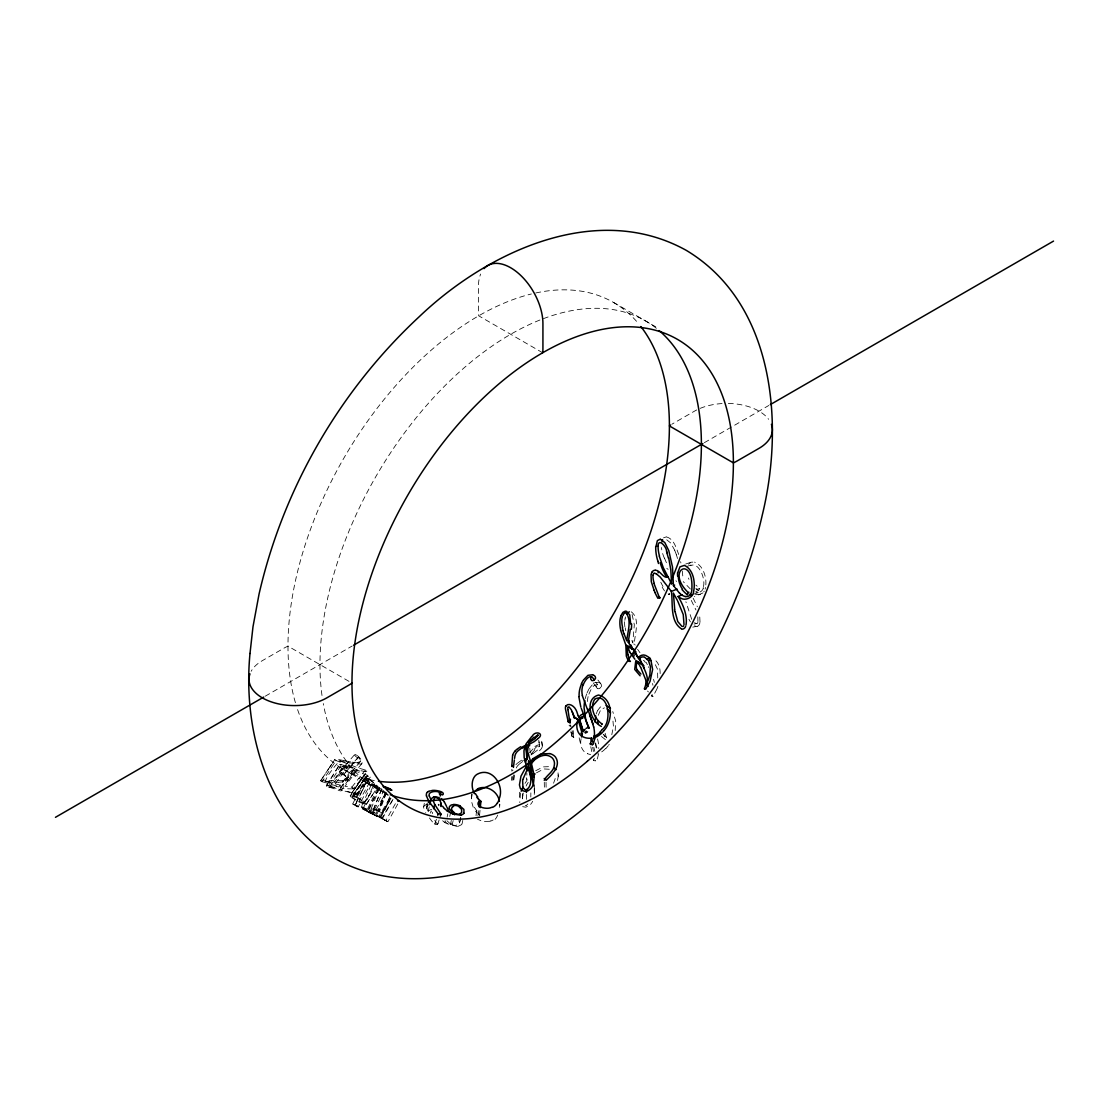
<?xml version="1.0" encoding="UTF-8"?>
<svg xmlns="http://www.w3.org/2000/svg" width="1109" height="1109" viewBox="0 0 1109 1109"><rect width="100%" height="100%" fill="white"/><g stroke="black" fill="none" stroke-linecap="round" stroke-linejoin="round"><path stroke-width="0.75" stroke-dasharray="5 3.75" d="M522.394 793.684L522.575 801.28M660.146 673.579C660.34 668.075 658.441 660.992 652.938 658.885M363.988 803.276L370.143 793.822L364.057 803.193L363.378 802.07M522.408 798.854L522.519 796.775M539.515 750.751C547.111 743.82 536.562 742.725 533.387 748.533M499.646 807.38L499.757 804.108L499.424 809.487M471.588 793.836L471.408 801.045L473.224 807.241M457.878 826.427L461.885 824.528L460.789 820.618M514.618 775.025L513.578 781.429L511.956 780.5L512.178 776.383M471.325 798.646L472.24 794.349M350.804 796.9L350.361 795.652L355.005 797.094L367.439 778.934L362.698 776.993M534.275 794.446L534.372 791.438A73.18 45.871 5.2 0 0 534.191 789.456L534.219 788.804M705.837 584.914C706.516 576.708 703.037 565.382 694.539 562.124M477.466 815.17L478.367 814.644L478.866 809.487M479.545 815.365L480.128 809.348M624.852 620.305L625.157 618.212M530.809 797.038L530.864 792.893M476.024 815.697L476.925 807.837M657.734 677.973L657.54 669.268L654.365 662.641M697.921 621.539L697.811 616.881M700.015 621.997L699.627 614.206M703.425 586.647C705.754 578.357 698.504 561.32 690.422 565.715M428.393 804.968L426.577 806.77L427.27 809.653M438.568 805.799L438.845 804.177M581.13 738.76C579.674 744.486 581.698 751.652 587.673 753.76M705.518 587.479L705.116 589.101M615.204 730.568L615.675 720.892L612.75 711.534M703.3 587.465L703.106 588.227M699.904 622.662L699.793 623.203A4.2 3.632 -87.7 0 1 696.383 626.599M512.746 770.741L512.899 770.006M462.148 823.613L462.786 820.397M460.582 818.04L459.237 824.015L455.702 825.47M460.762 817.333L459.486 823.543L458.71 820.702M625.185 618.101L625.476 616.867M424.317 803.373L423.569 807.407L424.802 810.998M426.535 806.922L427.228 803.637M522.796 795.098L523.323 793.046M449.741 816.474L450.42 813.368M447.107 817.153L447.842 813.77M598.25 715.319L600.759 709.635L604.419 707.847M428.102 811.039L429.294 806.811M453.193 820.521L452.333 824.084L449.103 820.729M423.624 806.52L426.993 803.803M451.308 820.383L450.559 823.932M427.991 803.983L425.731 812.647M432.274 813.701L432.649 812.273M520.523 792.963L519.774 802.625M439.109 819.967L437.847 823.89M429.46 817.957C431.249 820.23 435.574 827.425 438.055 823.238M596.198 713.919L597.432 710.911M611.794 734.699L613.443 726.34L612.736 718.535M557.494 780.486L558.298 776.023L557.577 772.072M436.447 819.149L434.936 823.682M434.714 824.334L435.144 823.03M594.327 758.182L593.537 760.427L595.436 760.968L594.798 757.807M657.914 686.346L657.152 688.398M389.633 796.83L383.548 813.188M386.389 792.658L379.597 811.247M430.805 811.857L430.722 812.121A38.385 9.842 13.8 0 0 430.569 813.105M385.308 792.478L378.391 811.081L382.66 799.658M588.921 694.137C590.653 690.408 592.58 684.225 597.612 684.655A3.064 2.551 -42.9 0 0 597.016 685.39M381.718 788.887L373.151 810.291M379.555 787.861L370.794 809.528M381.676 789.109L373.026 810.471M606.498 737.915L605.126 733.243M656.985 688.814L652.993 696.507L651.399 695.953M587.091 692.792L588.768 689.327M386.154 793.448L376.908 814.311L378.017 815.17M363.558 807.685L373.719 784.825M365.471 779.613L371.695 783.827L361.326 806.728M385.89 792.575L375.507 814.574L377.767 816.03M390.216 797.884L379.916 817.707L372.61 813.521L383.298 791.521L386.625 793.767M362.296 790.759L366.483 782.164M355.823 803.914L362.768 789.802M355.254 805.051L356.668 802.195M366.303 782.136L354.963 804.982M377.476 788.402L366.663 810.734L361.534 807.116M378.419 789.04L367.398 811.178M352.676 803.928L364.445 781.041M553.571 783.204L555.138 778.795L555.138 774.886M695.814 591.499L698.684 590.515L699.751 588.422L695.856 585.108M526.096 786.087L526.747 784.812M382.314 818.927L392.988 799.312M600.898 687.067L599.609 688.592L597.903 688.758M380.484 817.998L390.923 798.314L379.777 817.208L368.576 811.885M352.884 804.164L356.322 806.077L368.756 783.897M376.214 815.919L373.276 814.366L385.488 793.476M597.557 710.661L600.08 707.292L603.088 705.532M397.743 804.039L387.984 821.7L383.229 819.385M383.173 818.941L385.835 820.591L395.802 802.944M526.886 784.562L528.203 782.344M589.073 688.772L593.481 683.38M704.243 591.139L703.771 591.887M373.165 814.297L371.085 813.313L378.779 816.584L389.204 798.979M382.577 818.927L381.496 818.054A55.991 3.507 34.9 0 0 381.953 818.109L392.974 799.437M382.952 818.789L379.749 816.945L391.075 798.286M525.028 783.356L527.011 780.306L526.83 773.042M326.365 785.893L339.562 764.78L340.893 765.709L327.807 786.725L326.365 785.893A32.133 2.994 24.3 0 1 328.222 785.81M351.622 797.607L359.663 802.334L365.984 804.663L372.485 794.89L366.178 804.607L364.958 802.639M326.337 785.629L339.631 764.572M329.789 786.614L343.138 765.959L355.809 771.102M343.54 760.483L336.013 759.041A27.767 4.076 33.2 0 0 334.779 759.596L320.626 780.861L322.012 781.72L336.069 760.566L341.614 762.756M364.071 803.096L375.729 785.13M340.837 791.091L353.854 771.545M350.139 795.888L362.657 777.354M372.374 795.07L377.864 786.752L376.672 785.089M364.598 778.421L352.26 797.08L352.801 797.898M320.861 780.306L331.577 764.42L329.456 767.567M353.314 796.068L365.873 777.797M326.698 781.803C321.291 782.566 338.245 761.134 340.241 760.913M354.187 795.777C357.666 793.753 366.33 781.568 366.843 777.769M609.201 744.389L608.619 745.22M356.987 796.844L360.009 792.491M340.311 788.18L353.826 769.036L357.348 770.02M357.237 793.781L352.066 792.658L351.29 793.67L358.498 783.425M353.688 790.246L356.086 786.836M327.224 785.324L338.883 786.891L353.161 767.872M359.69 785.477L353.286 794.612L366.039 776.619M366.414 783.328L369.103 779.516M356.89 785.699L361.714 778.878M331.91 784.631L341.253 787.21L354.908 768.357L349.404 766.18M359.302 782.289L363.336 776.619M327.28 781.914L335.154 783.855L349.252 764.489L356.128 767.151M362.532 777.756L364.154 775.482M688.564 564.245L690.949 562.249L694.082 562.013M354.436 792.783L367.37 775.26L370.032 776.591M357.583 794.321L370.323 777.104M320.57 780.833A31.496 4.311 26.2 0 1 321.693 780.098L334.045 780.653L348.656 761.509L350.694 761.938M608.051 745.997L605.819 748.686M529.7 752.678L533.027 748.908M351.872 787.127L365.36 769.965L367.093 771.42L353.771 788.457L351.872 787.127L344.996 786.295L358.734 768.149L365.36 769.965M347.491 780.986L362.075 763.352M345.745 779.072L360.092 761.814M358.165 757.197L343.249 775.108L358.249 757.655M531.461 753.552L535.148 749.559M339.548 772.114L354.714 754.508M663.501 537.837L666.232 536.908M515.921 764.628L517.196 763.436M702.856 592.982L694.4 596.531M518.943 764.448L517.653 765.723A17.564 11.173 -12.7 0 0 516.267 767.982M519.414 764.059L522.616 761.523M517.626 763.075L521.604 760.178M536.493 772.821L543.84 768.939L550.424 769.327M535.689 770.741L543.216 766.887L550.549 766.582M530.934 754.993L533.471 753.177M533.623 753.066L536.742 750.682A17.73 13.28 -10.8 0 0 537.948 749.587L538.004 749.476A8.442 6.294 -11.1 0 0 539.764 747.175M352.329 796.955L355.005 797.094M344.816 779.918L343.319 780.542M265.259 696.189L352.177 646.006M704.367 442.671L768.8 405.478M538.364 746.842L539.293 746.537M594.632 682.659L598.721 682.34M377.698 786.905L364.015 778.878M363.891 803.332L353.3 798.341M668.367 594.618L669.614 594.147L669.226 593.398M359.039 762.479L357.833 762.77M696.175 589.641L699.751 588.422M693.472 594.23L699.377 592.192M490.816 820.91L489.887 821.214M686.277 566.644L691.974 564.689M685.667 564.037L691.351 562.111M700.444 594.479L695.066 594.701M375.646 785.477L375.591 785.491A14.528 1.442 25.9 0 1 376.201 785.962L377.143 786.517M364.709 778.338L367.439 778.934M352.607 788.887L344.303 788.707M489.443 821.325L483.053 821.492L477.48 819.26M694.012 624.076L696.812 623.48M342.889 780.639L334.156 780.653M692.765 627.126L697.048 626.308M357.93 762.756L358.027 762.742A43.057 11.34 44.3 0 1 357.306 762.923M365.942 771.628L357.902 770.173M457.199 826.468L446.885 823.682M324.771 781.415L331.716 781.873M357.084 762.812L351.179 762.035M335.14 782.095L338.453 782.275M454.898 825.512L448.701 823.765M374.398 810.041L375.743 810.152M343.194 775.094L339.798 772.918M329.941 786.655L338.023 787.806M355.864 794.266L354.228 794.266A11.048 1.844 30 0 0 353.369 795.07M338.661 782.289L347.02 781.332A21.307 5.795 39.4 0 0 347.422 778.116M333.005 782.011L334.433 782.136L348.739 762.867L347.131 762.479M341.142 787.196L340.394 787.099M366.94 776.48L368.632 776.771M666.551 536.936C674.009 538.946 676.254 548.137 678.708 554.458M352.066 792.658L343.832 790.606M344.012 788.679L342.764 788.513M349.28 762.909L361.035 764.101A18.867 4.99 46 0 0 362.019 761.384M341.322 788.319L340.56 788.222M340.713 764.461L352.704 767.733M367.37 775.26L357.611 771.906M374.01 809.21L373.109 809.099A23.039 2.814 19.4 0 0 370.933 810.027L372.264 811.497M668.131 593.925L669.614 594.147M348.656 761.509L343.887 760.566M374.385 809.279L381.413 811.58M376.228 810.222L379.43 811.206M340.421 760.954L346.271 762.271M343.305 766L351.595 768.343M382.702 813.105L378.529 811.344M335.154 783.855L339.257 784.867M343.845 786.018L342.778 785.754M322.012 781.72L327.599 783.245M340.602 785.214L339.742 784.992M331.314 787.002L342.709 790.246M695.648 626.225L694.47 625.781M354.838 768.329L354.076 768.121M695.898 623.41L694.484 622.662M380.096 817.347L381.302 818.123L379.749 816.945M666.731 539.806L670.723 543.036L674.674 550.175M631.229 611.794C640.78 618.753 634.431 634.861 634.293 644.301L633.53 644.024M329.567 787.238L337.566 789.955M338.994 760.732L340.962 761.37M379.43 817.097L378.169 816.64M362.13 806.853L364.168 807.712M340.047 790.814L338.12 790.149M341.544 761.564L349.252 764.489M353.355 804.108L357.75 806.104M438.11 804.51L439.441 805.065M378.834 816.501L377.282 815.392M372.277 783.911L374.19 784.839M349.252 766.125L348.337 765.737M342.695 766.43L350.652 770.048M364.736 781.152L368.84 783.328M371.695 783.827L375.202 785.38M374.163 814.893L377.24 816.418L374.454 815.032M373.844 814.741L375.979 815.739M375.799 815.656L375.05 815.323M357.75 798.272L358.928 798.813M353.078 771.171L351.165 770.284M355.739 796.581L356.543 796.955M369.242 812.453L371.252 813.382L369.089 812.19M368.438 812.065L370.683 813.091L362.186 808.863M373.705 814.671L368.978 812.315M368.174 811.927L366.649 811.192M571.329 733.631L572.064 736.473L573.783 737.319L573.201 730.609M382.716 818.996L387.083 821.284M356.322 806.077L358.11 806.964L370.115 784.77L381.912 791.576M368.701 812.19L372 813.826M387.609 821.547L384.158 819.828L386.847 821.159L385.877 820.605M356.585 797.718L351.844 794.571M644.662 661.089L643.359 660.423M357.126 797.246L364.833 802.514M355.532 805.189L358.401 806.784M645.895 662.392L644.579 661.713M522.658 806.659L525.832 807.172L529.34 805.522A22.61 13.904 1.8 0 0 532.667 801.252M382.161 811.954L383.728 812.994M342.279 772.89L347.477 777.589M445.984 823.211L444.141 822.102M386.084 793.85L388.219 795.125L384.435 792.963M359.247 798.965L362.615 801.322M367.01 809.182L367.148 809.251A13.904 1.303 23.5 0 0 365.582 808.392M363.336 809.071L367.121 811.192M357.015 806.368L355.656 805.564M386.057 793.975L387.97 795.042M613.54 302.452L658.178 328.236M542.675 352.759L478.686 315.815A45.594 26.325 60 0 1 478.436 311.075L478.436 286.372A45.594 26.325 60 0 1 480.668 274.048M666.772 568.46L668.159 569.319M348.988 681.356L287.98 646.131A45.594 26.325 0 0 0 283.752 648.294L262.348 660.645A45.594 26.325 0 0 0 251.147 671.278M343.832 769.604L382.744 792.062M369.782 780.223L371.196 781.055M366.76 782.316L372.707 786.045M368.382 783.772L364.32 781.152M368.216 778.643L369.006 779.114M378.585 789.636L377.85 789.192M478.367 814.644L479.102 815.087M369.657 810.707L375.507 814.574M372.61 813.521L369.519 811.58M368.895 779.696L364.625 776.369M363.891 807.92L367.731 810.416M374.232 786.558L380.526 790.454M369.56 779.447L370.323 779.946A7.278 0.735 36.9 0 1 375.757 784.437M450.448 823.932L446.955 820.743M385.738 793.628L384.671 792.935M368.036 783.439L366.857 782.621M371.501 781.235L374.371 783.522M374.08 785.103L378.626 788.263M380.595 788.749L383.964 791.105M381.856 818.054L379.264 816.155M377.171 788.18L376.145 787.459M380.193 789.913L379.472 789.414M698.684 590.515L695.856 588.366M374.385 786.184L375.882 787.265M378.724 788.887L368.216 811.317L364.404 808.6M374.288 786.115L371.709 783.994M384.587 791.563L385.377 792.159M336.069 760.566L334.807 759.61M376.908 814.311L374.19 812.107M606.609 737.637L603.227 734.518M375.577 786.531L374.509 785.643M374.163 813.036L373.497 812.509M373.123 812.218L372.319 811.538M690.394 589.018L683.255 581.643M601.508 736.487L605.694 739.828L603.948 734.463M373.858 811.802L373.165 810.956A21.029 2.578 19.6 0 1 374.565 810.111M652.993 696.507L651.621 695.149M648.432 691.947L647.517 691.032M675.936 580.769L676.573 581.476M476.745 812.661L475.567 811.178M632.116 614.538L634.334 624.769L632.74 642.929A14.334 12.615 -54.6 0 0 632.587 642.374L631.021 638.465M597.903 680.039L600.676 683.615M437.639 824.541L433.813 819.218M595.769 682.187L597.612 684.655M639.962 652.688L637.592 649.333M593.273 682.853L597.072 688.232M690.394 621.872L688.925 619.279M691.711 619.335L685.889 601.757M693.153 598.181L697.381 606.789M691.281 600.426L695.953 609.992M345.509 776.688L345.44 776.55A3.729 1.109 34.6 0 0 343.457 774.373M662.974 586.467L661.505 583.736M648.377 666.731L648.765 667.479M647.351 664.693L646.325 662.614M661.311 583.348L660.784 582.239M688.98 579.355L688.412 578.039M664.513 558.132L665.428 560.419A48.339 41.99 86 0 0 668.117 565.937M676.421 554.833L677.516 558.506M526.747 779.419L526.248 777.714M653.575 679.318L654.31 682.395M570.581 724.967L571.066 726.866M572.05 730.665L573.048 734.463M569.111 725.092L569.361 726.035M570.844 731.732L571.579 734.574M572.798 733.52L573.783 737.319M595.658 743.085L597.363 750.044M595.103 743.002L596.781 750.058M579.134 737.804L581.047 745.913M572.064 736.473L571.135 732.023M652.563 683.477L652.924 685.251M593.842 747.258L594.784 751.306M680.621 561.695L680.898 562.97M592.65 747.244L593.509 751.472M590.778 746.69L592.261 754.092M593.315 759.374L593.537 760.427M625.185 627.763L625.476 629.371A41.283 34.795 -67.8 0 0 625.795 630.688M538.988 741.879L539.639 746.69L538.78 740.271M682.271 570.955L683.13 579.439M542.356 746.218L541.539 739.883L542.273 745.581M570.262 726.326L570.123 725.05M529.797 748.201L530.171 753.108M558.035 772.848L558.284 776.3L558.063 772.945M546.016 782.247L546.141 788.693M544.283 782.178L544.436 790.454M534.288 788.249L534.372 792.769L534.261 784.867M513.495 774.886L513.578 781.429M511.817 769.286L511.845 771.157M511.914 776.757L511.956 780.5M526.428 794.474L526.442 799.381M519.428 792.242L519.428 800.171M535.813 292.956A269.695 155.717 -60 0 1 638.313 323.371M374.329 780.597A269.695 155.717 -60 0 1 296.741 707.043M295.41 702.704A269.695 155.717 -60 0 1 343.845 458.169A269.695 155.717 -60 0 1 531.391 293.968M722.056 403.565A45.594 26.325 0 0 0 694.525 411.134L673.135 423.486A45.594 26.325 0 0 0 671.832 424.262M728.336 403.44A45.594 26.325 0 0 1 768.606 419.285M321.998 695.495A269.709 155.717 -60 0 1 432.441 398.838A269.709 155.717 -60 0 1 656.625 328.486M387.166 793.6A269.709 155.717 -60 0 1 323.287 703.563M479.864 815.087A32.799 12.989 11.7 0 1 477.272 812.661M477.12 811.081A75.121 31.967 7.8 0 1 474.389 807.227M497.622 815.101A53.842 24.634 22.4 0 1 494.309 820.147M493.2 819.925A28.695 12.864 17.8 0 1 490.927 820.993M428.24 811.247A18.839 4.796 16.1 0 1 428.337 810.929M428.892 810.734A21.21 5.282 13.1 0 1 431.651 809.459M447.426 823.654A17.356 4.561 15.6 0 1 445.153 820.632M428.282 811.067A81.969 23.123 12.6 0 1 427.422 809.681M431.207 811.954A17.827 4.699 15.9 0 1 431.332 810.929M444.487 822.102A20.017 4.741 18.7 0 1 442.643 820.757M522.658 796.775A48.394 28.432 -10.5 0 1 522.977 795.098M526.484 805.425A1.469 0.859 -0.6 0 1 525.264 805.411M534.275 749.268A18.506 13.128 -15.8 0 1 537.338 746.149M531.571 754.286A37.484 23.123 -21.3 0 1 532.057 753.718M522.575 760.746A52.747 28.224 -17.4 0 1 523.49 760.192M527.842 804.025A18.465 11.229 1.5 0 1 526.664 805.148M369.283 811.954A17.633 0.79 24.5 0 1 368.257 811.4M361.382 807.061A8.29 0.735 21.2 0 1 361.756 806.811M368.548 809.75A23.802 2.149 23.7 0 1 370.78 811.15M376.325 815.073A33.963 1.83 29.9 0 1 375.868 814.865M362.393 808.059A24.523 1.289 24.8 0 1 365.457 810.041M371.03 784.326A26.159 1.442 27.8 0 1 375.715 787.293M379.084 789.358A15.997 0.846 27.5 0 1 378.391 788.915M377.919 786.822A24.911 2.44 26 0 1 380.235 788.333M703.342 588.324A6.446 5.684 -86.5 0 1 697.201 592.386M697.187 592.456A17.023 14.999 -87.1 0 1 695.911 592.151M697.866 622.329A1.899 1.636 -88.8 0 1 696.854 623.591M674.646 550.203A53.842 48.671 -89.1 0 1 676.379 554.847M664.513 590.903A98.798 83.674 84.3 0 1 662.17 587.105M664.388 558.201A32.688 29.347 87.5 0 1 661.435 547.499M605.472 748.63A16.593 12.948 -22.7 0 1 597.682 753.954M598.444 754.162A49.364 40.465 -1.3 0 1 596.406 761.231M590.626 754.494A13.031 9.842 -21.4 0 1 587.701 753.732M597.612 688.578A2.592 2.149 -42.9 0 1 596.864 685.709M599.345 682.7A4.367 3.674 -41.9 0 1 601.383 686.623M585.219 698.656A35.46 26.935 -44.9 0 1 587.16 692.806M597.557 738.954A57.127 45.719 -7.3 0 1 598.735 748.506M587.465 701.553A29.541 23.275 -42.9 0 1 588.768 694.123M635.166 645.105A89.746 75.606 -68.7 0 1 634.542 644.093M624.894 626.751A27.24 23.344 -66.1 0 1 624.589 620.319M652.203 694.497A17.578 15.152 -45.8 0 1 651.579 696.008M334.072 781.914A26.81 5.226 30.3 0 1 334.668 781.79M353.591 788.291A58.777 14.362 38.9 0 1 352.412 788.624M349.862 792.353A131.43 26.949 37.7 0 1 338.897 789.137M351.608 794.266A7.832 1.317 29.8 0 1 351.401 793.961M328.222 786.933A50.376 3.244 25.2 0 1 330.066 787.487M346.327 777.659A19.726 5.448 35.8 0 1 344.386 779.433M343.333 780.556A46.024 12.449 37.9 0 1 343.014 780.625M339.659 771.989A3.23 0.97 34.7 0 1 341.586 772.585M348.614 762.77A23.22 4.519 37 0 1 349.127 762.784M357.278 755.52A5.947 1.58 43.6 0 1 361.686 760.594M354.838 754.397A3.299 0.984 42.8 0 1 356.627 755.271M358.47 757.433A2.606 0.79 41.7 0 1 357.043 757.419A2.606 0.79 41.7 0 1 354.686 755.146M358.29 757.142A3.521 1.026 42.5 0 1 359.94 759.485M360.688 760.566A17.578 4.713 43.6 0 1 358.72 762.008M339.479 764.739A28.307 2.911 30.9 0 1 341.031 764.656M341.6 766.18A49.96 3.979 31.5 0 1 343.513 766.984M359.76 771.129A128.894 22.125 39.2 0 1 348.656 765.945M364.404 776.05A6.46 1.026 35.4 0 1 364.265 775.829M365.97 776.938A9.357 1.483 35.3 0 1 367.121 776.619M366.843 771.171A52.83 12.157 43.7 0 1 365.582 771.254"/><path stroke-width="1.5" d="M569.984 722.486L570.47 719.186M679.512 593.149L673.44 585.594L672.498 567.046L668.796 550.66L664.804 542.564L660.437 539.293M673.44 585.594L674.674 585.081M630.702 624.117L629.718 614.982L626.474 611.225M511.79 766.485L512.608 755.215M631.95 649.389L631.797 647.101M658.025 546.196C658.289 537.394 666.495 546.834 666.592 551.118M658.192 571.967L658.164 572.798M655.987 546.543L657.374 540.596L660.105 539.251M479.116 806.908L479.698 800.878L480.89 801.599L480.294 807.629M677.682 572.812L679.956 566.838L684.364 565.396M620.596 630.162L625.836 645.036L626.322 656.084L628.068 660.34L630.134 661.546M630.356 629.288L628.179 642.097L629.33 642.513M514.576 758.362L514.936 755.922A16.483 10.161 -9.7 0 1 517.057 751.763L518.319 750.571M514.368 759.942L513.398 767.4M429.252 796.096A27.545 8.775 12.5 0 1 429.557 793.476A16.219 5.101 12 0 1 432.385 791.895C433.841 791.216 442.976 790.648 440.162 796.054M651.052 574.933L651.302 581.684L654.074 590.279M662.031 541.746L662.572 539.584M528.591 760.552L528.397 766.18L529.922 772.432M691.766 590.653C694.539 554.098 664.665 569.693 688.232 592.566L688.966 592.275M693.777 590.806C695.301 581.823 693.472 569.984 684.683 565.479M653.049 575.155L652.979 575.571A17.98 13.932 -79.9 0 0 654.255 583.32M522.741 779.738L528.175 767.289L530.476 776.134A49.836 29.541 4.9 0 1 529.922 785.394L529.797 785.643A17.023 10.036 4.4 0 1 526.567 789.636A1.483 0.832 1.5 0 1 524.779 789.456M693.624 591.582C693.582 596.975 685.473 601.508 680.51 598.014A10.092 8.11 -77.2 0 1 678.084 596.531M684.017 624.672L683.255 614.594L677.738 601.106M439.524 799.783L441.257 803.484L440.758 805.702M595.685 715.804L595.186 722.43M685.972 625.199C687.719 615.55 683.13 604.835 678.154 596.448L682.312 594.84M441.077 806.548L441.257 803.484M691.6 591.499L691.406 592.206A6.599 5.365 -81.3 0 1 690.325 594.41M431.124 799.048A17.661 5.185 15.3 0 0 431.054 799.409L429.821 804.593M454.551 814.81C456.34 812.19 445.471 810.041 450.406 805.564A16.053 4.977 12.8 0 1 452.333 804.704M459.875 815.101L452.957 813.992L453.331 812.606M581.504 736.958L582.364 734.061L578.066 719.561L575.28 717.745L579.688 721.238L582.572 729.445A16.178 12.67 -29.2 0 0 582.738 729.902L583.001 730.484M651.219 574.157L651.357 573.686A5.628 4.45 -79.2 0 1 651.94 572.313M620.513 617.131L620.042 619.501A31.482 24.703 -61.8 0 0 620.721 630.092M428.365 802.542L428.739 801.086L426.411 795.915M433.508 801.488L434.686 804.413L433.577 808.697M499.383 798.314C504.262 785.505 492.562 767.747 478.686 773.5M538.115 735.087L538.115 735.059A10.452 7.292 -11.6 0 1 534.926 738.192M565.687 706.558L565.992 705.795M620.61 616.784L620.888 615.869M591.319 739.786L590.348 744.583M622.454 616.521L621.927 618.739A15.471 12.241 -61.8 0 0 621.844 619.252L621.83 619.46A25.798 20.184 -63.2 0 0 622.634 627.444M440.356 816.044L440.98 814.075L434.686 804.413M530.185 761.55L530.657 775.843M578.066 719.561C575.349 725.91 576.916 734.879 584.11 737.305A13.863 10.106 -18.9 0 0 591.735 738.109L592.677 742.184M437.75 815.267L438.18 813.978L428.739 801.086M620.985 615.578L622.939 612.334L625.421 611.087M387.429 789.788L387.942 788.36L384.92 787.335M521.147 791.202L522.935 787.057L522.616 780.362A50.723 28.779 -8.1 0 1 522.699 779.738M583.265 684.808C584.817 680.33 590.75 671.915 594.285 680.205M601.743 723.817C594.701 718.798 589.433 707.75 594.604 699.432M635.651 661.726L634.722 669.448L640.101 675.797M581.463 683.588L582.849 680.94M526.636 757.197L528.466 754.439M648.169 686.443L646.353 684.752L649.832 675.353L650.428 666.578L648.488 660.659L644.62 657.193M688.218 592.594L687.816 593.357M687.275 594.382L687.178 594.59A39.882 31.745 -80.6 0 1 682.617 590.196L682.118 589.669M583.653 731.191L584.512 729.902M646.353 684.752C650.47 676.365 641.127 664.735 640.24 659.398M579.245 717.01L579.938 716.04A3.452 2.606 -24.8 0 1 584.498 714.362M463.992 813.174L463.881 809.39L459.778 805.841M583.348 680.122L587.936 675.339L592.76 674.743M473.044 792.727L477.965 788.638M497.289 803.013L497.109 803.276A30.151 14.639 16.5 0 1 492.521 807.407M581.227 717.759L581.241 717.717A4.588 3.424 -23.9 0 0 580.811 718.424A2.093 1.594 -23.2 0 0 582.987 717.828M644.606 689.133L645.715 689.188L650.026 681.411L652.619 669.476L650.955 660.285L648.751 657.249L645.729 655.433M626.821 613.804L629.344 611.766M566.061 705.712C569.194 702.413 574.337 706.461 575.862 709.663A29.472 22.249 -21.8 0 1 576.749 711.576L578.08 715.485M581.352 717.578L582.183 716.594M586.204 731.164L585.691 731.871A5.074 3.909 -28.2 0 0 585.275 732.661M602.215 729.57C612.639 721.585 608.189 692.113 594.868 699.058M603.795 730.831C612.861 721.169 613.734 698.767 598.541 695.038C584.36 698.615 589.863 721.016 601.328 726.395M601.799 730.096L599.803 732.37M603.573 731.108L601.466 733.479M640.337 658.871C635.845 657.346 642.319 654.047 644.981 655.225M530.657 740.41L533.831 737.194M533.9 775.122L535.106 773.943M533.332 761.065L535.106 759.485M538.198 738.4C544.755 733.576 535.55 730.249 532.389 735.905M515.352 750.654L516.572 749.559M531.724 736.515L526.054 743.848L527.011 756.99M537.657 738.913L534.496 741.394A22.332 16.247 -7.1 0 1 533.776 741.893L529.478 744.125L529.603 745.761M532.625 758.861L541.026 753.926L549.856 753.607M427.436 792.214L427.63 792.062A20.295 6.321 12.1 0 1 428.407 791.521M478.922 801.419C474.5 807.033 486.657 809.584 490.802 807.657M518.776 750.211L522.214 747.702M535.217 738.455L532.722 740.202M516.988 749.24L520.689 746.731M535.411 759.263C539.418 756.13 545.573 753.593 550.48 756.601C553.502 758.182 555.041 761.828 554.348 765.127C553.862 771.892 546.169 775.246 544.242 780.334M528.522 743.016L532.001 740.673M545.975 780.417C551.45 775.122 561.501 766.139 555.595 757.211A14.805 9.926 -9.5 0 0 555.096 756.615A13.488 9.066 -9.8 0 0 553.433 755.215L551.977 754.37A12.587 8.47 -10.1 0 0 549.925 753.607M55.45 817.319L263.762 697.062M353.688 645.147L702.87 443.545M770.311 404.605L1053.55 241.083M528.189 790.565L529.326 789.871A17.3 10.244 4 0 0 531.807 787.39L532.07 787.071A28.834 17.176 4.6 0 0 533.471 783.716L534.164 776.868M528.106 790.606L525.084 791.41L522.173 790.509L520.287 788.305L519.442 784.867L520.953 776.217L526.65 765.764L526.789 771.226M478.256 773.694C471.408 776.411 470.549 787.39 474.597 793.684M668.27 576.749C663.889 579.577 659.883 570.081 655.876 570.317M492.049 807.2L491.162 807.532M681.439 628.872C669.725 621.276 673.135 603.365 671.375 591.402L677.086 589.073M478.284 788.499C487.281 784.798 498.135 791.937 499.369 801.35M659.592 597.002L657.72 597.737L660.202 597.806M687.123 594.687L687.843 594.41M461.441 814.824L460.568 815.018M442.907 794.682C445.79 791.535 433.827 789.566 431.512 790.62M439.4 792.866L439.427 794.03L442.463 794.765M433.771 797.066L434.007 797.011A19.269 5.559 11.8 0 0 431.595 798.785M454.454 805.661L454.219 805.716A13.474 4.214 12.9 0 0 452.333 806.617M434.173 796.983L434.381 796.955A6.404 1.927 14.5 0 1 435.532 796.927M439.719 792.81L440.689 792.81M457.601 814.145L451.585 812.564M440.98 814.075L438.18 813.978M436.627 797.939L437.473 798.092M655.377 570.262L655.405 570.262A4.824 3.84 -80.8 0 0 651.87 572.175M573.852 717.232L575.141 717.62A10.868 8.137 -23.3 0 1 574.115 716.372L571.287 709.705L568.917 706.793M391.033 790.357L387.013 788.457M606.124 705.518L610.491 708.388M628.068 660.34L630.439 661.255M590.127 743.515L592.012 744.084L592.22 745.137M681.91 626.349L677.765 621.553L675.034 611.433M626.044 612.958C631.991 620.513 627.542 632.088 626.71 640.836A14.791 12.13 -52.5 0 0 626.543 640.295L624.076 633.807M452.957 813.992L449.741 812.509M632.061 647.614L625.906 645.202M627.597 646.907L633.863 649.472A29.957 25.202 -59.6 0 0 633.766 651.995M636.039 651.926L634.39 651.177L629.995 644.967A95.332 76.604 -58.7 0 1 628.221 642.069M565.521 706.572A15.817 11.825 -25.3 0 0 565.576 709.58L568.127 721.294L570.081 723.068M582.364 734.061L580.894 733.201M642.513 664.402L635.804 660.437M390.035 788.929L389.578 788.679A5.212 0.79 22.5 0 0 385.267 786.946A7.389 1.04 21.9 0 0 383.132 786.35M643.899 665.705L637.398 661.962A9.676 7.818 -47.3 0 0 637.037 669.933M458.738 806.493L461.58 809.32L461.649 812.273A18.493 6.1 20.5 0 1 458.807 814.089M398.547 801.086L397.577 800.615M544.2 778.49L545.961 779.488M511.776 765.543L513.384 766.471M448.882 812.038L446.941 810.818M390.313 789.081L391.934 790.232M553.946 767.899L556.136 769.688M524.432 789.331L523.018 787.279M656.625 574.102L659.91 576.819M397.59 800.407L398.741 801.225M640.919 674.064L637.204 669.961M607.191 708.914L610.532 712.935M660.465 577.373L671.375 591.402M444.238 808.475L442.56 806.16M478.27 799.09L476.815 797.274M634.833 659.162L630.12 652.619M641.57 662.766L636.635 655.682M642.166 663.57L642.666 664.263M690.255 593.745L691.6 595.713M634.39 651.177L635.596 652.938A80.333 65.653 -48.9 0 1 636.455 654.338L638.202 657.734M444.404 802.043L446.553 806.312M431.054 799.409L430.763 798.979A79.806 25.784 11.8 0 1 430.07 797.676L429.335 796.11M637.398 661.962L639.186 664.846M639.754 665.788L640.628 667.313M640.863 667.743L645.688 679.734A15.096 12.351 -41.6 0 1 644.301 688.703M671.652 583.93L663.307 567.753L659.259 556.205M578.496 716.359L578.843 717.038A6.28 4.699 -22.9 0 1 579.023 717.468L583.445 731.718A5.933 4.644 -26.4 0 0 583.265 731.122L583.029 730.54M578.621 716.58L578.26 715.887M677.363 600.385L673.385 593.038L674.716 609.423M631.548 646.561L630.744 644.842M587.978 710.938L582.336 695.662M446.941 807.324L447.87 809.126A16.732 5.088 15.2 0 0 450.531 812.495M587.229 724.219L589.045 728.156L581.255 708.346M629.344 641.598L628.872 640.42M589.655 714.889L592.927 723.844M590.002 715.762L591.263 719.062M659.578 598.056L653.991 583.514M586.98 723.609L586.12 721.058M530.338 773.541L530.892 775.136L530.407 760.885L527.565 751.555L528.355 744.749L528.466 747.258M591.333 719.242L593.675 727.005M667.077 552.434L667.41 553.419M589.933 715.568L588.685 711.548M601.84 723.581L602.145 724.454M572.189 711.562L574.448 718.396M580.825 707.085L578.829 696.632M526.387 764.919L524.155 757.558L523.961 750.876A26.602 16.774 -14 0 1 526.123 745.428M658.496 563.524L657.803 561.154M628.068 654.934L627.874 654.213A16.787 13.502 -51.9 0 1 627.722 653.478L627.458 649.25A26.685 20.919 -55.5 0 1 627.528 646.921M628.124 655.142L628.761 657.485M623.064 630.661L622.343 627.611M585.718 719.63L584.083 707.875A43.112 32.951 -44.5 0 1 584.817 700.5M628.872 657.9L629.219 659.245M568.127 721.294L568.376 722.25M593.939 736.126L594.674 739.107M668.713 557.924L670.793 569.874L671.652 583.681M593.911 737.97L594.147 738.968M588.338 710.093L588.13 709.122M568.252 711.77L567.877 709.635M568.39 712.505L569.832 722.111M533.803 785.879L531.89 777.617L531.419 763.352L534.025 774.664M598.084 723.539L597.834 721.404M634.098 656.001L633.78 651.995M525.916 745.4L526.817 758.667M528.175 767.289L528.217 769.119M677.571 576.084L677.571 574.919A18.659 14.181 -84.2 0 1 677.544 572.798M526.428 789.566L526.428 792.505M351.955 683.075A45.594 26.325 0 0 1 348.226 685.514L326.822 697.866A45.594 26.325 0 0 1 272.897 702.413A45.594 26.325 0 0 1 249.969 673.87M542.675 352.759A45.594 26.325 60 0 0 542.925 348.295L542.925 323.592A45.594 26.325 60 0 0 520.176 274.893A45.594 26.325 60 0 0 484.037 268.628M670.585 425.08A45.594 26.325 0 0 0 669.392 425.925L733.382 462.869A45.594 26.325 0 0 0 737.61 460.706L759.013 448.355A45.594 26.325 0 0 0 771.393 424.345M640.891 326.573A269.695 155.717 -60 0 1 613.54 613.887A269.695 155.717 -60 0 1 378.405 781.235M659.162 330.579A269.709 155.717 -60 0 1 645.175 632.976A269.709 155.717 -60 0 1 390.229 794.779M481.237 801.544A32.84 14.265 10 0 1 478.603 799.076M477.868 797.177A74.566 34.157 6.8 0 1 475.442 793.656M499.258 798.286A63.158 30.844 19.2 0 1 497.497 803.055M478.741 801.377A28.432 11.256 5.1 0 1 479.504 800.823M454.385 812.675A18.52 5.85 13.4 0 1 452.888 806.853M453.221 804.482A5.545 1.816 14.2 0 1 459.93 805.799M463.867 813.285A20.683 6.862 20.4 0 1 461.552 814.852M447.301 810.845A20.447 5.67 18.2 0 1 444.543 808.53M437.93 798.175A5.822 1.83 17.4 0 1 439.192 799.644M433.952 800.046A16.288 4.935 14.6 0 1 435.199 797.856M433.356 801.377A36.666 10.91 12.2 0 1 433.605 799.977M426.577 795.943A33.866 10.508 12 0 1 427.325 792.186M428.476 791.493A19.907 6.141 11.7 0 1 430.292 790.828M435.532 796.816A4.159 1.303 15.4 0 1 439.649 798.064M441.091 798.535A17.661 5.864 15.6 0 1 444.335 802.029M455.217 805.453A2.994 1.04 14.9 0 1 458.585 806.298M530.92 775.884A18.881 11.617 -13.5 0 1 533.041 773.486M532.098 777.645A27.309 16.649 -14.1 0 1 534.108 775.177M525.292 762.604A28.002 18.188 -17.1 0 1 527.066 758.695M524.696 760.691A42.267 24.093 -16.9 0 1 527.302 759M525.749 758.861A52.747 28.224 -17.4 0 1 527.496 757.904M521.729 747.341A47.95 24.675 -14.7 0 1 526.969 744.61M512.677 755.215A17.231 10.508 -9.5 0 1 515.435 750.682M522.81 747.993A39.314 21.528 -14.4 0 1 526.456 745.761M533.886 774.65A71.447 43.015 6.8 0 1 534.081 776.868M531.599 763.38A25.659 15.193 -11.6 0 1 533.512 761.121M530.379 761.689A17.633 10.522 -11.1 0 1 532.958 759M528.328 742.988A31.648 19.754 -15.8 0 1 529.256 741.769M529.298 741.602A38.385 23.372 -17.4 0 1 530.379 740.341M534.677 737.443A14.888 8.872 -18.9 0 1 537.713 734.99M383.534 787.321A17.134 2.26 21.1 0 1 384.171 787.376M690.394 594.701A6.654 5.393 -81 0 1 685.625 596.503M685.584 596.642A17.259 13.835 -78.8 0 1 679.567 593.065M657.873 561.112A34.06 25.077 -87.9 0 1 655.696 546.543M666.509 576.805A49.614 36.403 -87.8 0 1 660.132 562.61M655.045 592.483A73.665 56.836 -79.7 0 1 654.074 590.279M657.637 597.82A98.701 76.105 -79.8 0 1 654.962 592.566M653.132 574.933A2.232 1.774 -79.3 0 1 653.936 573.45M654.06 573.173A5.268 4.2 -79.7 0 1 656.5 574.268M685.639 626.46A3.937 3.202 -68 0 1 682.104 629.177M682.479 589.198A22.152 16.483 -84.3 0 1 678.237 575.987M683.726 625.823A1.788 1.469 -69.2 0 1 682.797 626.543M674.84 611.53A75.454 54.785 -78.9 0 1 674.508 609.52M659.495 556.066A27.489 20.17 -88.7 0 1 658.053 546.196M666.537 551.159A51.25 42.003 -85 0 1 667.008 552.462M667.077 553.599A55.478 46.01 -84 0 1 668.339 558.077M587.479 731.843A2.357 1.844 -26.7 0 1 585.233 732.758M584.595 729.916A3.743 2.953 -28.4 0 1 585.011 729.334M586.093 728.405A3.743 2.953 -28.4 0 1 589.212 727.809M599.941 732.467A13.225 10.397 -19.2 0 1 594.036 736.348M593.717 727.005A52.705 40.201 -9.2 0 1 594.382 736.113M582.433 695.62A25.743 19.615 -34.8 0 1 582.974 684.794M591.568 680.039A2.468 1.941 -36.6 0 1 591.652 676.67M594.978 679.138A2.689 2.121 -35.7 0 1 591.915 680.649M593.343 675.145A4.408 3.521 -36 0 1 595.491 678.528M579.134 696.535A32.244 23.649 -37.9 0 1 581.671 683.601M567.988 709.608A16.552 12.282 -28.6 0 1 567.808 707.085M591.596 738.109A49.212 37.623 -9.1 0 1 591.139 739.772M594.646 738.012A44.221 34.961 0 0 1 593.163 744.333M601.3 733.382A14.195 10.743 -20.4 0 1 593.897 737.887M647.171 659.162A7.07 6.127 -54.1 0 1 650.428 658.33M643.636 668.117A13.239 11.242 -53.3 0 1 643.941 667.036M636.732 655.599A32.466 27.573 -61.4 0 1 634.043 649.389M649.278 660.423A4.893 4.228 -53.6 0 1 651.011 660.479M639.158 658.718A4.963 3.965 -50.6 0 1 643.872 656.999M630.231 652.536A30.9 24.745 -55.6 0 1 627.805 646.81M631.631 624.034A69.784 63.365 -42 0 1 631.34 629.288M624.007 633.849A44.429 35.46 -60.2 0 1 622.995 630.702M623.147 615.453A3.327 2.675 -61.5 0 1 625.296 612.667M249.996 653.478C242.178 734.089 269.958 832.235 350.596 866.184C439.316 902.948 537.463 852.876 602.256 792.173C681.564 718.48 738.137 620.513 762.299 514.964C784.52 423.957 774.609 303.367 686.277 250.357C596.198 200.355 486.809 252.076 419.105 316.827C339.784 390.52 283.225 488.487 259.062 594.036L252.991 626.765L249.996 653.478M587.271 761.329A269.695 155.717 -60 0 0 680.954 341.489A269.695 155.717 -60 0 0 359.801 616.091A269.695 155.717 -60 0 0 587.271 761.329"/></g></svg>
